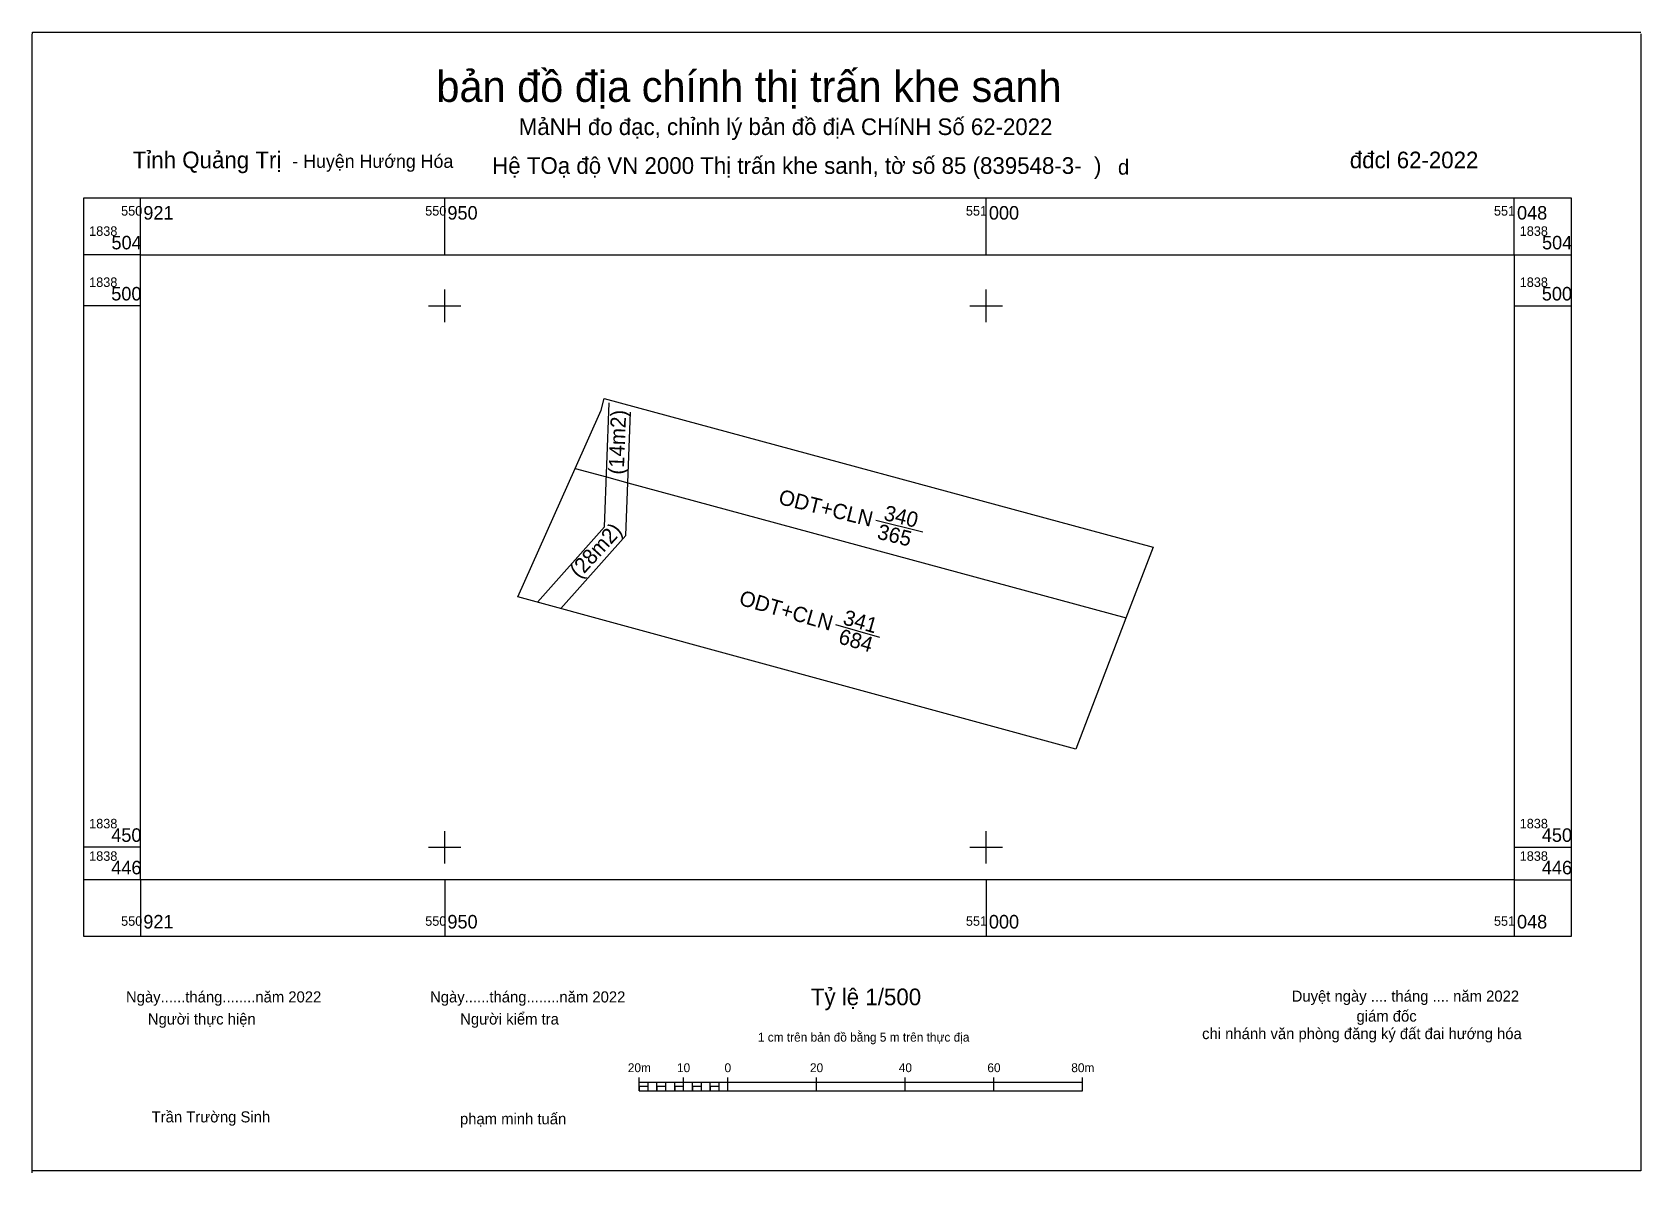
# Model space of a CAD drawing. Extents: x 550912 to 551060, y 1838420 to 1838525.
import ezdxf

# ---------------------------------------------------------------- set-up
doc = ezdxf.new("R2010")
doc.units = 0
for name, color, linetype in [('Level 10', 7, 'Continuous'), ('Level 11', 7, 'Continuous'), ('Level 13', 7, 'Continuous'), ('Level 2', 7, 'Continuous'), ('Level 3', 7, 'Continuous'), ('Level 4', 7, 'Continuous'), ('Level 50', 7, 'Continuous'), ('Level 63', 7, 'Continuous')]:
    doc.layers.add(name, color=color, linetype=linetype)

msp = doc.modelspace()

# ---------------------------------------------------------------- linework, layer by layer
at = {"layer": 'Level 10'}
for p, q in [((550962.04, 1838484.99), (550964.93, 1838484.21)), ((550964.93, 1838484.21), (550966.92, 1838483.67)), ((550966.92, 1838483.67), (551012.93, 1838471.19))]:
    msp.add_line(p, q, dxfattribs=at)
msp.add_lwpolyline([(551015.43, 1838477.73), (551012.91, 1838471.16), (551008.28, 1838459.05), (550956.75, 1838473.12), (550962.04, 1838484.98), (550964.44, 1838490.37), (550964.72, 1838491.44), (551015.43, 1838477.73)], dxfattribs=at)
at = {"layer": 'Level 11'}
for p, q in [((550911.91, 1838524.93), (550911.95, 1838525.28)), ((550911.91, 1838419.93), (550911.91, 1838524.93)), ((550911.95, 1838525.28), (551060.45, 1838525.28)), ((551060.45, 1838525.12), (551060.45, 1838420.12)), ((551060.45, 1838420.12), (550911.95, 1838420.12))]:
    msp.add_line(p, q, dxfattribs=at)
at = {"layer": 'Level 13'}
for p, q in [((550989.81, 1838480.2), (550994.15, 1838479.13)), ((550986.09, 1838470.57), (550990.14, 1838469.41))]:
    msp.add_line(p, q, dxfattribs=at)
at = {"layer": 'Level 2'}
for p, q in [((550967.96, 1838427.5), (550967.96, 1838428.73)), ((550967.96, 1838428.32), (551008.91, 1838428.32)), ((550967.96, 1838427.5), (551008.91, 1838427.5)), ((550968.78, 1838427.5), (550968.78, 1838428.32)), ((550969.6, 1838427.5), (550969.6, 1838428.32)), ((550970.42, 1838427.5), (550970.42, 1838428.32)), ((550971.24, 1838427.5), (550971.24, 1838428.32)), ((550972.06, 1838427.5), (550972.06, 1838428.73)), ((550972.88, 1838427.5), (550972.88, 1838428.32)), ((550973.7, 1838427.5), (550973.7, 1838428.32)), ((550974.51, 1838427.5), (550974.51, 1838428.32)), ((550975.33, 1838427.5), (550975.33, 1838428.32)), ((550976.15, 1838427.5), (550976.15, 1838428.73)), ((550984.34, 1838427.5), (550984.34, 1838428.73)), ((550992.53, 1838427.5), (550992.53, 1838428.73)), ((551000.72, 1838427.5), (551000.72, 1838428.73)), ((551008.91, 1838427.5), (551008.91, 1838428.73))]:
    msp.add_line(p, q, dxfattribs=at)
for points in [[(550967.96, 1838427.5), (550968.78, 1838427.5), (550968.78, 1838427.91), (550967.96, 1838427.91)], [(550969.6, 1838427.5), (550970.42, 1838427.5), (550970.42, 1838427.91), (550969.6, 1838427.91)], [(550971.24, 1838427.5), (550972.06, 1838427.5), (550972.06, 1838427.91), (550971.24, 1838427.91)], [(550972.88, 1838427.5), (550973.7, 1838427.5), (550973.7, 1838427.91), (550972.88, 1838427.91)], [(550974.51, 1838427.5), (550975.33, 1838427.5), (550975.33, 1838427.91), (550974.51, 1838427.91)]]:
    msp.add_lwpolyline(points, close=True, dxfattribs=at)
at = {"layer": 'Level 50'}
for points in [[(550958.56, 1838472.63), (550964.76, 1838479.6), (550965.19, 1838491.06)], [(550960.72, 1838472.04), (550966.74, 1838478.8), (550967.17, 1838490.18)]]:
    msp.add_lwpolyline(points, dxfattribs=at)
at = {"layer": 'Level 63'}
for p, q in [((550921.92, 1838504.72), (550921.92, 1838509.97)), ((550950, 1838504.72), (550950, 1838509.97)), ((551000, 1838504.72), (551000, 1838509.97)), ((551048.77, 1838504.72), (551048.77, 1838509.97)), ((550921.92, 1838504.72), (550916.67, 1838504.72)), ((551048.77, 1838504.72), (551054.02, 1838504.72)), ((550950, 1838498.5), (550950, 1838501.5)), ((551000, 1838498.5), (551000, 1838501.5)), ((550921.92, 1838500), (550916.67, 1838500)), ((550948.5, 1838500), (550951.5, 1838500)), ((550998.5, 1838500), (551001.5, 1838500)), ((551048.77, 1838500), (551054.02, 1838500)), ((550950, 1838448.5), (550950, 1838451.5)), ((551000, 1838448.5), (551000, 1838451.5)), ((550921.92, 1838450), (550916.67, 1838450)), ((550948.5, 1838450), (550951.5, 1838450)), ((550998.5, 1838450), (551001.5, 1838450)), ((551048.77, 1838450), (551054.02, 1838450)), ((550921.92, 1838447), (550916.67, 1838447)), ((550921.92, 1838447), (550921.92, 1838441.75)), ((550950, 1838447), (550950, 1838441.75)), ((551000, 1838447), (551000, 1838441.75)), ((551048.77, 1838447), (551048.77, 1838441.75)), ((551048.77, 1838447), (551054.02, 1838447))]:
    msp.add_line(p, q, dxfattribs=at)
for points in [[(550916.67, 1838509.97), (551054.02, 1838509.97), (551054.02, 1838441.75), (550916.67, 1838441.75), (550916.67, 1838509.97)], [(550921.92, 1838504.72), (551048.77, 1838504.72), (551048.77, 1838447), (550921.92, 1838447), (550921.92, 1838504.72)]]:
    msp.add_lwpolyline(points, dxfattribs=at)

# ---------------------------------------------------------------- texts
at = {"layer": 'Level 13'}
for s, rotation, p in [('340', 346.1013, (550990.46, 1838480.25)), ('341', 344.0237, (550986.69, 1838470.61))]:
    msp.add_text(s, height=1.41, rotation=rotation, dxfattribs=at).set_placement(p)
at = {"layer": 'Level 2'}
for s, height, p in [('bản đồ địa chính thị trấn khe sanh', 2.8654, (550949.23, 1838518.84)), ('MảNH đo đạc, chỉnh lý bản đồ địA CHíNH Số 62-2022', 1.5347, (550956.84, 1838515.78)), ('Tỉnh Quảng Trị ', 1.5391, (550921.19, 1838512.71)), ('- Huyện Hướng Hóa', 1.228, (550935.93, 1838512.75)), ('Hệ TOạ độ VN 2000 Thị trấn khe sanh, tờ số 85 (839548-3-  )', 1.5391, (550954.38, 1838512.19)), (' đđcl 62-2022', 1.5347, (551033.01, 1838512.71)), ('Ngày......tháng........năm 2022', 1.0236, (550920.57, 1838435.67)), ('Ngày......tháng........năm 2022', 1.0236, (550948.65, 1838435.67)), ('Tỷ lệ 1/500', 1.5395, (550983.81, 1838435.41)), ('Duyệt ngày .... tháng .... năm 2022', 1.0236, (551028.21, 1838435.74)), ('giám đốc', 1.024, (551034.2, 1838433.9)), ('Người thực hiện', 1.0236, (550922.59, 1838433.63)), ('Người kiểm tra', 1.0236, (550951.43, 1838433.63)), ('chi nhánh văn phòng đăng ký đất đai hướng hóa', 1.0236, (551019.94, 1838432.28)), ('1 cm trên bản đồ bằng 5 m trên thực địa', 0.8188, (550978.92, 1838432.05)), ('20m', 0.819, (550966.91, 1838429.23)), ('10', 0.819, (550971.45, 1838429.23)), ('0', 0.819, (550975.84, 1838429.23)), ('20', 0.819, (550983.73, 1838429.23)), ('40', 0.819, (550991.93, 1838429.23)), ('60', 0.819, (551000.11, 1838429.23)), ('80m', 0.819, (551007.86, 1838429.23)), ('Trần Trường Sinh', 1.0236, (550922.94, 1838424.59)), ('phạm minh tuấn', 1.0236, (550951.41, 1838424.41))]:
    msp.add_text(s, height=height, dxfattribs=at).set_placement(p)
for rotation, p in [(346.1013, (550980.74, 1838481.72)), (344.0237, (550977.09, 1838472.42))]:
    msp.add_text('ODT+CLN', height=1.41, rotation=rotation, dxfattribs=at).set_placement(p)
at = {"layer": 'Level 3'}
msp.add_text('d', height=1.4, dxfattribs=at).set_placement((551012.17, 1838512.12))
for s, rotation, p in [('(14m2) ', 87.7491, (550966.53, 1838484.4)), ('(28m2) ', 47.4505, (550962.44, 1838474.75))]:
    msp.add_text(s, height=1.41, rotation=rotation, dxfattribs=at).set_placement(p)
at = {"layer": 'Level 4'}
for s, rotation, p in [('365', 346.1013, (550989.85, 1838478.52)), ('  684', 344.0237, (550985.26, 1838469.14))]:
    msp.add_text(s, height=1.41, rotation=rotation, dxfattribs=at).set_placement(p)
at = {"layer": 'Level 63'}
for s, height, p in [('550', 0.875, (550920.12, 1838508.34)), ('921', 1.25, (550922.17, 1838507.97)), ('550', 0.875, (550948.2, 1838508.34)), ('950', 1.25, (550950.25, 1838507.97)), ('551', 0.875, (550998.13, 1838508.34)), ('000', 1.25, (551000.25, 1838507.97)), ('551', 0.875, (551046.89, 1838508.34)), ('048', 1.25, (551049.02, 1838507.97)), ('1838', 0.875, (550917.17, 1838506.47)), ('504', 1.25, (550919.23, 1838505.22)), ('1838', 0.875, (551049.27, 1838506.47)), ('504', 1.25, (551051.33, 1838505.22)), ('1838', 0.875, (550917.17, 1838501.75)), ('500', 1.25, (550919.21, 1838500.5)), ('1838', 0.875, (551049.27, 1838501.75)), ('500', 1.25, (551051.31, 1838500.5)), ('1838', 0.875, (550917.17, 1838451.75)), ('450', 1.25, (550919.21, 1838450.5)), ('1838', 0.875, (551049.27, 1838451.75)), ('450', 1.25, (551051.31, 1838450.5)), ('1838', 0.875, (550917.17, 1838448.75)), ('446', 1.25, (550919.21, 1838447.5)), ('1838', 0.875, (551049.27, 1838448.75)), ('446', 1.25, (551051.31, 1838447.5)), ('921', 1.25, (550922.17, 1838442.5)), ('950', 1.25, (550950.25, 1838442.5)), ('000', 1.25, (551000.25, 1838442.5)), ('048', 1.25, (551049.02, 1838442.5)), ('550', 0.875, (550920.12, 1838442.75)), ('550', 0.875, (550948.2, 1838442.75)), ('551', 0.875, (550998.13, 1838442.75)), ('551', 0.875, (551046.89, 1838442.75))]:
    msp.add_text(s, height=height, dxfattribs=at).set_placement(p)

doc.saveas('drawing.dxf')
